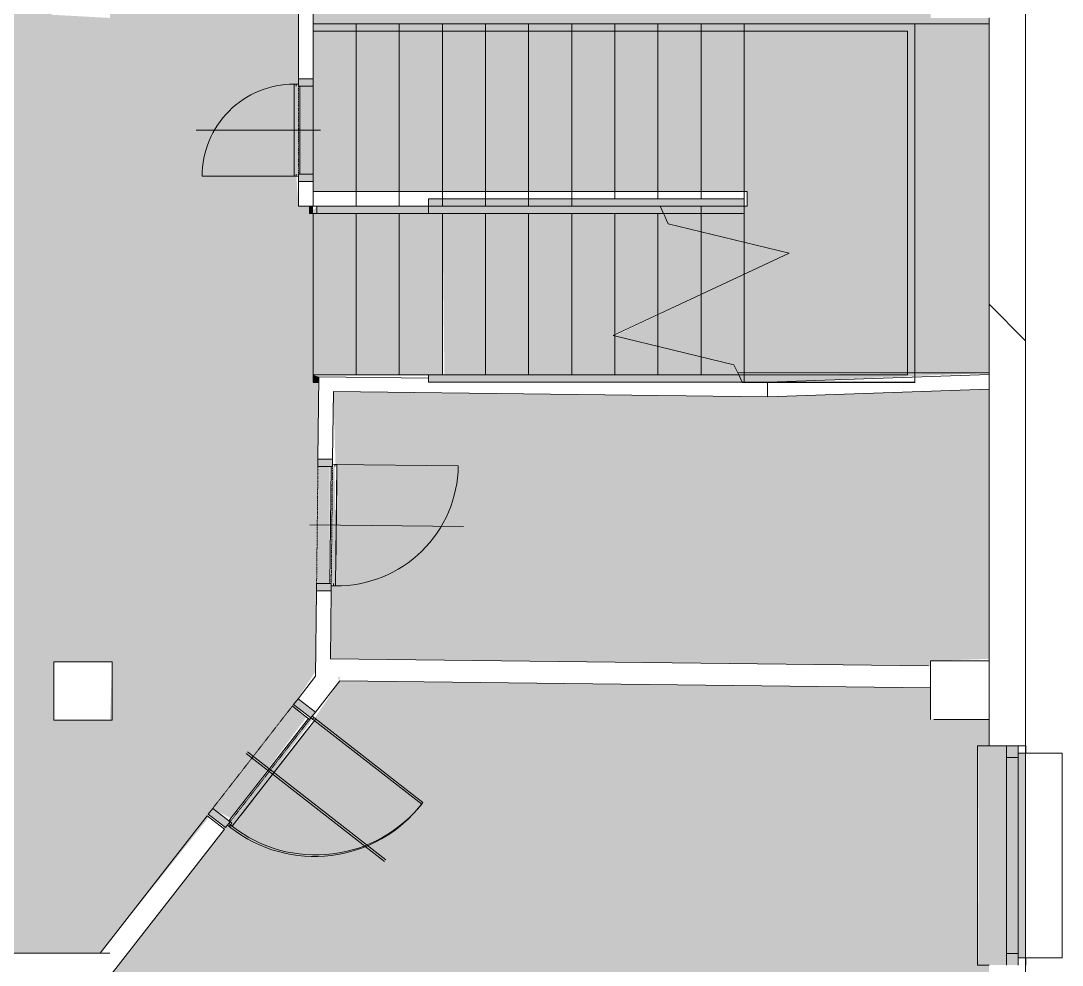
# Model space of a CAD drawing. Header units: millimetres. Extents: x 48671 to 278361, y -45352 to 20466.
# Drawn here: x 218259 to 225384, y -24364 to -17908 of the extents above; entities that cross this region are included whole.
import ezdxf

# ---------------------------------------------------------------- set-up
doc = ezdxf.new("R2010")
doc.units = ezdxf.units.MM
doc.linetypes.add('Čerchovaná se dvěma tečkami', pattern=[2.59, 1, -0.53, 0, -0.53, 0, -0.53])
for name, color, linetype, lineweight in [('A-DETL-GENF', 92, 'Continuous', 13), ('A-DETL-THIN', 151, 'Continuous', 13), ('A-DOOR', 31, 'Continuous', 13), ('A-DOOR-FRAM', 31, 'Continuous', 25), ('A-FLOR', 192, 'Continuous', 13), ('A-FLOR-HRAL', 11, 'Continuous', 13), ('A-GENM', 13, 'Continuous', 13), ('A-GLAZ', 151, 'Continuous', 13), ('A-WALL', 113, 'Continuous', 13), ('A-WALL-PATT', 111, 'Continuous', 35), ('Q-SPCQ', 91, 'Continuous', 13), ('S-COLS', 52, 'Continuous', 13), ('S-STRS', 31, 'Continuous', 13), ('S-STRS-MBND', 31, 'Continuous', 13)]:
    doc.layers.add(name, color=color, linetype=linetype, lineweight=lineweight)

# ---------------------------------------------------------------- blocks, each defined once
blk = doc.blocks.new('OKNO_1k_nadsvetlik - OKNO_1k_nadsvetlik_1500x1800-1969463-Mapka _ závislý 4')
at = {"layer": 'A-GLAZ', "lineweight": 9}
h = blk.add_hatch(color=256, dxfattribs=at)
h.paths.add_polyline_path([(-750, -75), (-670, -75), (-670, 5), (-750, 5)])
h.paths.add_polyline_path([(670, -75), (750, -75), (750, 5), (670, 5)])
blk.add_hatch(color=256, dxfattribs=at).paths.add_polyline_path([(670, 5), (-670, 5), (-670, -75), (670, -75)])
for p, q in [((-750, 5), (-670, 5)), ((670, 5), (-670, 5)), ((-670, 5), (-670, -75)), ((670, 5), (750, 5)), ((670, -75), (670, 5)), ((-750, -75), (-700, -75)), ((-670, -75), (-750, -75)), ((-700, -126), (-750, -126)), ((-700, -75), (-700, -125)), ((-670, -75), (670, -75)), ((750, -75), (670, -75)), ((700, -75), (750, -75)), ((700, -125), (700, -75)), ((750, -126), (700, -126))]:
    blk.add_line(p, q, dxfattribs=at)
blk = doc.blocks.new('parapet s nosem_vnitní - parapet s nosem_vnitní-1280316-Mapka _ závislý 4')
at = {"layer": 'A-GENM', "lineweight": 9}
for points in [[(-750, 198.7), (-750, 190), (750, 198.7)], [(-750, 190), (-750, 0), (750, 0), (750, 190)]]:
    blk.add_hatch(color=151, dxfattribs=at).paths.add_polyline_path(points)
for p, q in [((750, 200), (-750, 200)), ((-750, 200), (-750, 190)), ((750, 200), (-750, 200)), ((-750, 120), (-750, 190)), ((750, 190), (750, 200)), ((750, 190), (750, 120))]:
    blk.add_line(p, q, dxfattribs=at)
blk = doc.blocks.new('parapet_ext - parapet_ext-1802102-Mapka _ závislý 4')
at = {"layer": 'Q-SPCQ', "lineweight": 9}
blk.add_hatch(color=151, dxfattribs=at).paths.add_polyline_path([(-700, 0), (-700, -50), (700, -50), (700, 0), (-670, 0)])
for p, q in [((-700, -300), (-700, -51)), ((700, -51), (700, -300)), ((700, -300), (-700, -300))]:
    blk.add_line(p, q, dxfattribs=at)
blk = doc.blocks.new('DVERE_1k_oblozka - DD03_01_800x1970_koupelna-V146-Mapka _ závislý 4')
at = {"layer": 'A-DOOR', "lineweight": 9}
blk.add_hatch(color=151, dxfattribs=at).paths.add_polyline_path([(415, 77.1), (-400, 62.1), (-399.9, 37.1), (400, 47.1), (400, 62.1)])
h = blk.add_hatch(color=151, dxfattribs=at)
h.paths.add_polyline_path([(450, 47.1), (400, 47.1), (400, -52.9), (450, -52.9)])
h.paths.add_polyline_path([(-400, 47.1), (-450, 47.1), (-450, -52.9), (-400, -52.9)])
for p, q in [((0, -102.9), (0, 947.1)), ((-415, 47.1), (-415, 907.1)), ((415, 77.1), (-415, 77.1)), ((-415, 77.1), (-415, 62.1)), ((-415, 62.1), (-415, 77.1)), ((305, 77.1), (-305, 77.1)), ((415, 62.1), (415, 77.1)), ((415, 77.1), (415, 47.1)), ((-400, 47.1), (-450, 47.1)), ((-450, 47.1), (-450, -52.9)), ((-415, 62.1), (-400, 62.1)), ((-400, -52.9), (-400, 47.1)), ((-400, 37.1), (400, 37.1)), ((400, 62.1), (415, 62.1)), ((415, 62.1), (400, 62.1)), ((450, 47.1), (400, 47.1)), ((400, 47.1), (400, -52.9)), ((450, -52.9), (450, 47.1)), ((-450, -52.9), (-400, -52.9)), ((400, -52.9), (450, -52.9))]:
    blk.add_line(p, q, dxfattribs=at)
at = {"layer": 'A-DOOR', "linetype": 'Čerchovaná se dvěma tečkami', "lineweight": 9}
for p, q in [((-400, 47.1), (400, 47.1)), ((-400, -52.9), (400, -52.9))]:
    blk.add_line(p, q, dxfattribs=at)
at = {"layer": 'A-DOOR', "lineweight": 9}
blk.add_arc((-415, 77.1), 830, 360, 90, dxfattribs=at)
at = {"layer": 'A-DOOR-FRAM', "lineweight": 9}
for p, q in [((-400, 47.1), (-450, 47.1)), ((-400, -52.9), (-400, 47.1)), ((400, 47.1), (400, -52.9)), ((400, 47.1), (450, 47.1)), ((-450, -52.9), (-400, -52.9)), ((450, -52.9), (400, -52.9))]:
    blk.add_line(p, q, dxfattribs=at)
blk = doc.blocks.new('DVERE_1k_oblozka - DD03_01_900x1970_koupelna-1549520-Mapka _ závislý 4')
at = {"layer": 'A-DOOR', "lineweight": 9}
h = blk.add_hatch(color=151, dxfattribs=at)
h.paths.add_polyline_path([(500, 72.1), (450, 72.1), (450, -77.9), (500, -77.9)])
h.paths.add_polyline_path([(-450, 72.1), (-500, 72.1), (-500, -77.9), (-450, -77.9)])
blk.add_hatch(color=151, dxfattribs=at).paths.add_polyline_path([(465, 102.1), (-450, 87.1), (-428.6, 62.1), (450, 72.1), (450, 87.1)])
for p, q in [((0, -127.9), (0, 1072.1)), ((-465, 72.1), (-465, 1032.1)), ((-450, 72.1), (-500, 72.1)), ((-500, 72.1), (-500, -77.9)), ((465, 102.1), (-465, 102.1)), ((-465, 102.1), (-465, 87.1)), ((-465, 87.1), (-465, 102.1)), ((-465, 87.1), (-450, 87.1)), ((-450, 87.1), (-465, 87.1)), ((-450, -77.9), (-450, 72.1)), ((355, 102.1), (-355, 102.1)), ((450, 62.1), (450, 87.1)), ((450, 87.1), (465, 87.1)), ((500, 72.1), (450, 72.1)), ((450, 72.1), (450, -77.9)), ((465, 87.1), (465, 102.1)), ((465, 102.1), (465, 72.1)), ((500, -77.9), (500, 72.1)), ((-436.4, 62.1), (450, 62.1)), ((-500, -77.9), (-450, -77.9)), ((450, -77.9), (500, -77.9))]:
    blk.add_line(p, q, dxfattribs=at)
at = {"layer": 'A-DOOR', "linetype": 'Čerchovaná se dvěma tečkami', "lineweight": 9}
for p, q in [((-450, 72.1), (450, 72.1)), ((-450, -77.9), (450, -77.9))]:
    blk.add_line(p, q, dxfattribs=at)
at = {"layer": 'A-DOOR', "lineweight": 9}
blk.add_arc((-465, 102.1), 930, 360, 90, dxfattribs=at)
at = {"layer": 'A-DOOR-FRAM', "lineweight": 9}
for p, q in [((-450, 72.1), (-500, 72.1)), ((-450, -77.9), (-450, 72.1)), ((450, 72.1), (450, -77.9)), ((450, 72.1), (500, 72.1)), ((-500, -77.9), (-450, -77.9)), ((500, -77.9), (450, -77.9))]:
    blk.add_line(p, q, dxfattribs=at)
blk = doc.blocks.new('DVERE_1k_oblozka - DD03_01_600x1970_koupelna-V178-Mapka _ závislý 4')
at = {"layer": 'A-DOOR', "lineweight": 9}
blk.add_hatch(color=151, dxfattribs=at).paths.add_polyline_path([(-315, 77.1), (-300, 37.1), (300, 47.1), (315, 77.1)])
h = blk.add_hatch(color=151, dxfattribs=at)
h.paths.add_polyline_path([(-350, 47.1), (-350, -52.9), (-300, -52.9), (-300, 47.1)])
h.paths.add_polyline_path([(300, 47.1), (300, -52.9), (350, -52.9), (350, 47.1)])
for p, q in [((0, -102.9), (0, 747.1)), ((-315, 47.1), (-315, 707.1)), ((315, 77.1), (-315, 77.1)), ((-315, 77.1), (-315, 62.1)), ((205, 77.1), (-205, 77.1)), ((315, 62.1), (315, 77.1)), ((315, 77.1), (315, 47.1)), ((-300, 47.1), (-350, 47.1)), ((-350, 47.1), (-350, -52.9)), ((-315, 62.1), (-300, 62.1)), ((-300, -52.9), (-300, 47.1)), ((-300, 37.1), (300, 37.1)), ((300, 62.1), (315, 62.1)), ((350, 47.1), (300, 47.1)), ((300, 47.1), (300, -52.9)), ((350, -52.9), (350, 47.1)), ((-350, -52.9), (-300, -52.9)), ((300, -52.9), (350, -52.9))]:
    blk.add_line(p, q, dxfattribs=at)
at = {"layer": 'A-DOOR', "linetype": 'Čerchovaná se dvěma tečkami', "lineweight": 9}
for p, q in [((-300, 47.1), (300, 47.1)), ((-300, -52.9), (300, -52.9))]:
    blk.add_line(p, q, dxfattribs=at)
at = {"layer": 'A-DOOR', "lineweight": 9}
blk.add_arc((-315, 77.1), 630, 360, 90, dxfattribs=at)
at = {"layer": 'A-DOOR-FRAM', "lineweight": 9}
for p, q in [((-300, 47.1), (-350, 47.1)), ((-300, -52.9), (-300, 47.1)), ((300, 47.1), (300, -52.9)), ((300, 47.1), (350, 47.1)), ((-350, -52.9), (-300, -52.9)), ((350, -52.9), (300, -52.9))]:
    blk.add_line(p, q, dxfattribs=at)
blk = doc.blocks.new('DVERE_1k_oblozka - DD03_01_900x1970_koupelna-V179-Mapka _ závislý 4')
at = {"layer": 'A-DOOR', "lineweight": 9}
h = blk.add_hatch(color=151, dxfattribs=at)
h.paths.add_polyline_path([(500, 72.1), (486.4, 72.1), (500, 54.7)])
h.paths.add_polyline_path([(-450, 72.1), (-463.6, 72.1), (-450, 54.7)])
blk.add_hatch(color=151, dxfattribs=at).paths.add_polyline_path([(465, 102.1), (436.4, 87.1), (450, 87.1)])
for p, q in [((0, -127.9), (0, 1072.1)), ((-465, 72.1), (-465, 1032.1)), ((-450, -77.9), (-450, 72.1)), ((355, 102.1), (-355, 102.1)), ((450, 87.1), (465, 87.1)), ((465, 87.1), (465, 102.1)), ((465, 102.1), (465, 72.1)), ((500, -77.9), (500, 72.1))]:
    blk.add_line(p, q, dxfattribs=at)
at = {"layer": 'A-DOOR', "linetype": 'Čerchovaná se dvěma tečkami', "lineweight": 9}
for p, q in [((-450, 72.1), (436.4, 72.1)), ((-450, -77.9), (436.4, -77.9))]:
    blk.add_line(p, q, dxfattribs=at)
at = {"layer": 'A-DOOR', "lineweight": 9}
blk.add_arc((-465, 102.1), 930, 360, 90, dxfattribs=at)
at = {"layer": 'A-DOOR-FRAM', "lineweight": 9}
blk.add_line((-450, -77.9), (-450, 72.1), dxfattribs=at)
blk = doc.blocks.new('Typ horního madla - Horní madlo_Vnitřní_-1837963-Mapka _ závislý 4')
at = {"layer": 'A-FLOR-HRAL', "lineweight": 9}
for points in [[(91547.9, -20379.1), (91553.8, -20379.1), (91554.2, -20341.8), (91514.2, -20329.1), (91514.2, -20379.1)], [(92304.1, -20329.1), (92304.1, -20379.1), (92304.7, -20379.1), (92304.7, -20329.1)]]:
    blk.add_hatch(color=151, dxfattribs=at).paths.add_polyline_path(points)
for p, q in [((91514.2, -20379.1), (91514.2, -20329.1)), ((91514.2, -20329.1), (92304.1, -20329.1)), ((92304.1, -20329.1), (92304.1, -20379.1)), ((91553.8, -20379.1), (91514.2, -20379.1))]:
    blk.add_line(p, q, dxfattribs=at)
blk = doc.blocks.new('Typ horního madla - Horní madlo_Vnitřní_-V181-Mapka _ závislý 4')
at = {"layer": 'A-FLOR-HRAL', "lineweight": 9}
blk.add_hatch(color=151, dxfattribs=at).paths.add_polyline_path([(94449.8, -20379.1), (94426.4, -20329.1), (92304.7, -20329.1), (92304.7, -20379.1), (93375.3, -20379.1)])
for p, q in [((91514.2, -17977.7), (91514.2, -17927.7)), ((94759.2, -17927.7), (91514.2, -17927.7)), ((95630.9, -17927.7), (94759.2, -17927.7)), ((95630.9, -20379.1), (95630.9, -17927.7)), ((94759.2, -17977.7), (91514.2, -17977.7)), ((95580.9, -17977.7), (94759.2, -17977.7)), ((95580.9, -20329.1), (95580.9, -17977.7)), ((91514.2, -20329.1), (91514.2, -20379.1)), ((91514.2, -20329.1), (94426.4, -20329.1)), ((94449.8, -20379.1), (94426.4, -20329.1)), ((94426.4, -20329.1), (94464.2, -20329.1)), ((94464.2, -20329.1), (95580.9, -20329.1)), ((91514.2, -20379.1), (91553.8, -20379.1)), ((92304.1, -20379.1), (94449.8, -20379.1)), ((94449.8, -20379.1), (94464.2, -20379.1)), ((94464.2, -20379.1), (95630.9, -20379.1))]:
    blk.add_line(p, q, dxfattribs=at)
blk = doc.blocks.new('Typ horního madla - Horní madlo_Vnitřní_-1837980-Mapka _ závislý 4')
at = {"layer": 'A-FLOR-HRAL', "lineweight": 9}
for points in [[(91489.2, -19225.7), (91514.8, -19225.7), (91514.8, -19200.1), (91514.4, -19175.3), (91489.2, -19175.3)], [(91539.2, -19225.7), (92304.1, -19225.7), (92304.1, -19175.7), (91539.2, -19175.7)], [(92304.1, -19225.7), (92304.7, -19225.7), (92304.1, -19175.7)]]:
    blk.add_hatch(color=151, dxfattribs=at).paths.add_polyline_path(points)
for p, q in [((92304.1, -19124.9), (92304.1, -19174.9)), ((91489.2, -19225.7), (91489.2, -19175.3)), ((91514.8, -19225.7), (91489.2, -19225.7)), ((91539.2, -19225.7), (91539.2, -19175.7)), ((91539.2, -19175.7), (92304.1, -19175.7)), ((92304.1, -19225.7), (91539.2, -19225.7)), ((92304.1, -19175.7), (92304.1, -19225.7))]:
    blk.add_line(p, q, dxfattribs=at)
blk = doc.blocks.new('Typ horního madla - Horní madlo_Vnitřní_-V182-Mapka _ závislý 4')
at = {"layer": 'A-FLOR-HRAL', "lineweight": 9}
blk.add_hatch(color=151, dxfattribs=at).paths.add_polyline_path([(94464.2, -19174.9), (94464.2, -19124.9), (92304.7, -19124.9), (92304.7, -19174.9), (93375.3, -19174.9)])
h = blk.add_hatch(color=151, dxfattribs=at)
h.paths.add_polyline_path([(93375.3, -19225.7), (93911.9, -19225.7), (93888.6, -19175.7), (92304.7, -19175.7), (92304.7, -19225.7)])
h.paths.add_polyline_path([(91514.8, -19225.7), (91539.2, -19225.7), (91539.2, -19175.7), (91514.8, -19200.1)])
for p, q in [((94464.2, -19124.9), (92304.1, -19124.9)), ((94464.2, -19174.9), (94464.2, -19124.9)), ((91489.2, -19175.3), (91489.2, -19225.7)), ((91514.2, -19225.7), (93911.9, -19225.7)), ((91539.2, -19175.7), (93888.6, -19175.7)), ((94464.2, -19174.9), (92304.1, -19174.9)), ((93911.9, -19225.7), (93888.6, -19175.7)), ((93888.6, -19175.7), (94464.2, -19175.7)), ((93911.9, -19225.7), (94464.2, -19225.7)), ((94464.2, -19175.7), (94464.2, -19225.7))]:
    blk.add_line(p, q, dxfattribs=at)
blk = doc.blocks.new('Betonový čtvercový sloup - 400 x 400-V199-Mapka _ závislý 4')
at = {"layer": 'S-COLS', "lineweight": 9}
h = blk.add_hatch(dxfattribs=at)
h.set_pattern_fill('FP_252', color=256, style=0, pattern_type=2)
h.set_pattern_definition([(45, (-95940, 22484), (-7184.2, 7184.2), []), (45, (-93066, 22484), (-7184.2, 7184.2), []), (45, (-87319, 22484), (-4310.5, 10057.9), [4064, -2032, 67.06, -1964.94])])
h.paths.add_polyline_path([(-200, -200), (200, -200), (200, 200), (-200, 200), (-200, 12.9)])
for p, q in [((200, 200), (-200, 200)), ((-200, 200), (-200, -200)), ((200, -200), (200, 200)), ((-178.7, -200), (200, -200))]:
    blk.add_line(p, q, dxfattribs=at)

msp = doc.modelspace()

# ---------------------------------------------------------------- hatches: boundary and pattern name
at = {"layer": 'A-DETL-GENF', "lineweight": 9}
h = msp.add_hatch(color=151, dxfattribs=at)
h.paths.add_polyline_path([(206184.2, -23536.6), (206342.9, -23527.4), (206342.9, -23436.6), (204288.7, -23436.2), (204239.4, -23330.6), (203511.7, -23153.7), (204571.7, -22659.4), (203844, -22482.5), (203794.6, -22376.5), (202081.7, -22376.5), (202081.7, -23531.5), (205690.5, -23536.6)])
h.paths.add_polyline_path([(181531.3, -23449.3), (182236, -23449.3), (182221, -23165.8), (182206, -23165.8), (182221, -22265.8), (182236, -22250.8), (182236, -21375.2), (182016, -21375.2), (182016, -21125.2), (182236, -21125.2), (182236, -19774.5), (181986, -19774.5), (181986, -19524.5), (182234.3, -19524.5), (182200.7, -18128), (182158.5, -17411.6), (181369.6, -17441.1), (181366.8, -17443.5), (180469.5, -17434), (180466.8, -17426.4), (179589.7, -17456.6), (179586.8, -17459), (178689.6, -17454), (178686.9, -17441.9), (177492.1, -17455.7), (177492.1, -19579.6), (178525, -19579.6), (180001.3, -21056), (180001.3, -23449.3), (180631.3, -23449.3), (180631.3, -23374.3), (181531.3, -23379.3)])
h.paths.add_polyline_path([(182492.1, -21565.8), (182861.4, -21565.8), (182861.4, -19130), (182486, -19113.6), (182486, -21565.8)])
h.paths.add_polyline_path([(183061.4, -21565.8), (183078, -21565.8), (183061.4, -21534.3)])
h.paths.add_polyline_path([(224268.5, -20315.3), (224884.2, -20315.3), (224884.2, -17927.7), (220259, -17927.7), (220259, -19075.3), (223229, -19075.3), (223229, -19175.3), (222633.2, -19175.7), (222689.2, -19295.7), (223208.8, -19422), (223208.8, -19639.8), (222323.8, -20061.1), (223138.4, -20259.1), (223164.6, -20315.3), (223951.2, -20315.3)])
h.paths.add_polyline_path([(185153.7, -20290.8), (187095.1, -20290.8), (187080.1, -20150.8), (187065.1, -20150.8), (187080.1, -19550.8), (187095.1, -19535.8), (187095.1, -19113.6), (184245.3, -19114), (184303.3, -19238.3), (185130.1, -19460.5), (184245.1, -19873.2), (184245.1, -20109.4), (184768.9, -20236.7), (184794.1, -20290.8), (184835.1, -20290.8)])
h.paths.add_polyline_path([(187170.1, -20150.8), (187195.1, -20150.8), (187195.1, -19550.8), (187105.1, -19550.8), (187105.1, -20150.8)])
h.paths.add_polyline_path([(188457.1, -18728.2), (188457.1, -18608.2), (187357.1, -18608.2), (187357.1, -18728.2)])
h.paths.add_polyline_path([(187307.1, -18528.2), (188507.1, -18528.2), (188507.1, -18431.9), (186015.1, -18442.1), (186015.1, -18478.2), (187307.1, -18478.2)])
h.paths.add_polyline_path([(182492.1, -18478.2), (182511.3, -18478.2), (182511.3, -16845.8), (182492.1, -16845.8), (182492.1, -17195.8), (182403.7, -17195.8), (182468.5, -18471.8), (182476.8, -18478.2)])
h.paths.add_polyline_path([(189072.1, -18478.2), (189072.1, -18477.2), (189122.1, -18477.2), (189122.1, -18431.9), (188757.1, -18431.9), (188757.1, -18478.2), (188995.1, -18478.2)])
h.paths.add_polyline_path([(183078, -18478.2), (185765.1, -18478.2), (185757.1, -17225.4), (182761.3, -17225.4), (182761.3, -18478.2)])
h.paths.add_polyline_path([(190695.1, -18478.2), (190892.1, -18477.2), (190892.1, -18431.9), (190222.1, -18431.9), (190222.1, -18477.2), (190545.1, -18478.2)])
h.paths.add_polyline_path([(200092.1, -18478.2), (200113, -18455), (200092.1, -18431.9), (199984.1, -18431.9), (199984.1, -18477.2), (200034.1, -18478.2)])
h.paths.add_polyline_path([(198342.1, -18478.2), (198934.1, -18477.2), (198934.1, -18431.9), (198292.1, -18431.9), (198292.1, -18477.2), (198342.1, -18477.2)])
h.paths.add_polyline_path([(192942.1, -18478.2), (192942.1, -18477.2), (192992.1, -18477.2), (192992.1, -18431.9), (191992.1, -18431.9), (191992.1, -18477.2), (192042.1, -18478.2)])
h.paths.add_polyline_path([(197021.4, -18478.2), (197192.1, -18477.2), (197192.1, -18431.9), (196192.1, -18431.9), (196192.1, -18477.2), (196242.1, -18478.2)])
h.paths.add_polyline_path([(194142.1, -18478.2), (195092.1, -18477.2), (195092.1, -18431.9), (194092.1, -18431.9), (194092.1, -18477.2), (194142.1, -18477.2)])
h.paths.add_polyline_path([(223919.4, -17238.3), (225134.2, -17238.3), (225134.2, -17142.7), (224019, -17142.7), (224019.4, -17237.9), (223951.2, -17238.2)])
h.paths.add_polyline_path([(204119.8, -17238.3), (206371.4, -17238.3), (206371.4, -17169.9), (206891, -17169.9), (206886.2, -15721.9), (204119.8, -15721.9), (204119.8, -15861.9), (204029.8, -15861.9), (204029.8, -16661.9), (204119.8, -16661.9), (204119.8, -16992.6)])
h.paths.add_polyline_path([(201583.1, -17238.3), (204019.8, -17238.3), (204004.8, -16661.9), (203989.8, -16661.9), (204004.8, -15861.9), (204019.8, -15846.9), (204004.8, -15721.9), (200450.4, -15721.9), (200457.5, -16250.2), (200527.8, -16251.3), (200532.5, -17238.3)])
h.paths.add_polyline_path([(223718.1, -16893.3), (223268.1, -16893.3), (223268.1, -16493.3), (223716.5, -16493.3), (223717, -16613.4)])
h.paths.add_polyline_path([(223719.4, -17238.3), (223711.3, -15305.1), (220308.1, -15317.2), (220320.1, -15516.5), (220334.7, -15516.5), (220305.7, -16316.8), (220290.7, -16316.8), (220289.8, -17238.3), (223718.1, -17238.3)])
h.paths.add_polyline_path([(220066.3, -17238.3), (220174.6, -17238.3), (220208.1, -16315.1), (220280.7, -16314.8), (220280.7, -15516.2), (220204.7, -15514.9), (220205.5, -15317.2), (218876.2, -15321.8), (218873.5, -13416.8), (218963.4, -13416.7), (218962.3, -12616.7), (218872.3, -12616.7), (218868.4, -9896.8), (218958.3, -9896.7), (218957.2, -9096.7), (218867.2, -9096.7), (218863.5, -6517.4), (218953.4, -6517.2), (218952.3, -5717.2), (218862.3, -5717.2), (218860.9, -4804.7), (218586.2, -4819.7), (218586.2, -4834.7), (217786.2, -4819.7), (217771.2, -4804.7), (217283.5, -4804.7), (217282.4, -7500.5), (217668.2, -7493.8), (217675.2, -7893.7), (217255.2, -7909.1), (217254.4, -10505.4), (217663, -10491.1), (217677, -10890.9), (217227.3, -10906.6), (217249, -11224.8), (217255.1, -11224.8), (217241.1, -13224.8), (217221.1, -13224.8), (217241.1, -14214.8), (217247.1, -14214.8), (217233.2, -16214.8), (217213.2, -16214.8), (217233.2, -16493.3), (217676.2, -16493.3), (217676.2, -16893.3), (217211.4, -16893.3), (217213.2, -17238.3), (218012.6, -17238.3)])
h.paths.add_polyline_path([(200092.1, -16301.9), (200103.1, -16301.1), (200092.1, -16301.1)])
h.paths.add_polyline_path([(200449.9, -15621.9), (204879.2, -15621.9), (204864.2, -14601.9), (204849.2, -14601.9), (204864.2, -13801.9), (204879.2, -13786.9), (204879.2, -12892.6), (200437.6, -12952.4), (200445.9, -13745.2), (200516.2, -13744.9), (200511.2, -14744.9), (200445.9, -14746.4)])
h.paths.add_polyline_path([(206764.7, -15621.9), (206886, -15621.9), (206881.6, -15215.3), (206759.7, -15215.7), (206764.7, -14215.6), (206881.6, -14214.6), (206875.2, -13220.3), (206753.4, -13220.3), (206758.4, -12220.7), (206875.2, -12219.6), (206873, -11931.2), (206454.3, -11932.5), (206453, -11532.5), (206873, -11531.2), (206865.7, -11220.3), (206747, -11220.7), (206752, -10220.7), (206868.9, -10219.7), (206862.5, -9215.3), (206740.7, -9214.7), (206745.7, -8215.7), (206862.5, -8214.7), (206851.9, -7215.3), (206734.3, -7215.7), (206739.3, -6215.7), (206856.1, -6214.7), (206851.9, -5950), (206453.9, -5950), (206453.9, -5391.9), (204979.2, -5391.9), (204979.2, -15621.9), (205439.2, -15606.9), (205439.2, -15591.9), (206339.2, -15606.9), (206354.2, -15621.9), (206762.2, -15621.9)])
h.paths.add_polyline_path([(218976, -15201.4), (223711.3, -15185.1), (223697.3, -14407.4), (223579.6, -14407.9), (223588.3, -12407.8), (223700.4, -12407.1), (223697.3, -11716.7), (218971, -11716.7), (218988.4, -12615.5), (219002.3, -12616.7), (218987.3, -13416.7), (218973.4, -13416.8), (218973.5, -13466.8)])
h.paths.add_polyline_path([(207081.6, -14214.6), (207081.7, -14214.6), (207078.5, -13249.6)])
h.paths.add_polyline_path([(216918.4, -14213.9), (216918.5, -14213.9), (216920.1, -13586.3)])
h.paths.add_polyline_path([(200487.1, -12851.7), (204879.2, -12792.6), (204864.2, -12661.9), (204849.2, -12661.9), (204864.2, -11861.9), (204879.2, -11846.9), (204879.2, -5528.2), (200837.1, -5528.2), (200837.1, -5928.2), (200455.1, -5928.2), (200478.9, -6199.9), (200481.3, -6199.9), (200465.6, -7200), (200461, -7201.4), (200488.2, -8199.9), (200490.6, -8199.9), (200474.9, -9200), (200470.2, -9201.4), (200497.5, -10209.9), (200499.9, -10210), (200494.9, -11209.9), (200479.5, -11210.8), (200482.9, -11534.3), (200855.1, -11534.4), (200868.1, -11921.7), (200482.9, -11935), (200485.3, -12450.8)])
h.paths.add_polyline_path([(207075.2, -12219.6), (207075.3, -12219.6), (207074.3, -11931.2)])
h.paths.add_polyline_path([(218998.3, -11616.7), (219982.4, -11616.7), (219982.4, -11016.7), (220302.4, -11016.7), (220302.4, -11616.7), (223287.3, -11616.7), (223287.3, -10496.7), (223697.3, -10496.7), (223684.6, -10407.4), (223563.8, -10407.9), (223572.5, -8407.9), (223684.6, -8406.8), (223683.5, -8216.7), (218965.9, -8216.7), (218983.3, -9095.5), (218997.2, -9096.7), (218982.2, -9896.7), (218968.3, -9896.8), (218983.3, -11616.7)])
h.paths.add_polyline_path([(216926.3, -11224), (216926.4, -11224), (216927.2, -10906.6)])
h.paths.add_polyline_path([(207068.9, -10219.7), (207069, -10219.7), (207068.7, -10180)])
h.paths.add_polyline_path([(207062.5, -8214.7), (207062.6, -8214.7), (207061.5, -7909.1)])
h.paths.add_polyline_path([(219957, -8116.7), (223273.5, -8116.7), (223273.5, -7516.7), (223681.1, -7516.7), (223672.8, -7407.5), (223552, -7407.9), (223560.7, -5407.9), (223672.8, -5407.2), (223670, -4804.7), (218960.9, -4804.7), (218978.4, -5716), (218992.3, -5717.2), (218977.3, -6517.2), (218963.4, -6517.4), (218971, -8116.7)])
h.paths.add_polyline_path([(207056.1, -6214.7), (207056.2, -6214.7), (207055.3, -5950)])
h.paths.add_polyline_path([(216942.3, -5224), (216942.4, -5224), (216943.7, -4704.7)])
h.paths.add_polyline_path([(223668.8, -4704.7), (223670, -4704.7), (223668.8, -4397.9), (223540.1, -4398), (223548.8, -2397.9), (223660.9, -2397.2), (223656.1, -1904.5), (223268.9, -1906), (223267.3, -1466), (220847.5, -1497.9), (220846.5, -1503.9), (218847.5, -1495.3), (218846.5, -1483), (217699.6, -1488.9), (217699.6, -1897.4), (217291.2, -1899), (217291.2, -4704.7), (222119.9, -4704.7)])
at = {"layer": 'A-FLOR'}
h = msp.add_hatch(color=151, dxfattribs=at)
h.paths.add_polyline_path([(200484.2, -30076.6), (200484.2, -29535.6), (200884.2, -29535.6), (200884.2, -24894.3), (200094.2, -24909.3), (200092.1, -24924.3), (199294.2, -24909.3), (199279.2, -24894.3), (198684.2, -24894.3), (198684.2, -30076.6), (199174.4, -30076.6), (199174.4, -29899.5), (200374.4, -29906.6), (200374.4, -30076.6)])
h.paths.add_polyline_path([(194394.2, -30046.6), (194488.9, -30046.6), (194488.9, -29676.6), (194738.9, -29676.6), (194738.9, -26754.6), (193001.8, -25176.6), (192904.2, -25191.6), (192904.2, -25206.6), (192004.2, -25191.6), (191989.2, -25176.6), (191772.8, -25176.6), (191772.8, -30046.6), (191994.2, -30046.6), (191994.2, -29896.9), (194394.2, -29906.6)])
h.paths.add_polyline_path([(182994.2, -30046.6), (182994.2, -29901.6), (183894.2, -29906.6), (183894.2, -30046.6), (184194.2, -30046.6), (184194.2, -29899.5), (185394.2, -29906.6), (185394.2, -30046.6), (185695.1, -30046.6), (185695.1, -23684), (184977.6, -23708.3), (184972.4, -23718.2), (184072.4, -23703.2), (184072.3, -23693.3), (182906, -23700), (182906, -23970), (182486, -23970), (182486, -24139.3), (182564.6, -24139.3), (182556, -25639.3), (182486, -25639.3), (182486, -29535.6), (182886, -29535.6), (182904.6, -30046.6)])
h.paths.add_polyline_path([(188484.8, -30046.6), (188444.7, -26558.1), (190233.7, -25126.8), (190035.6, -24954.6), (190014.9, -24943.5), (189410.9, -24295.7), (189410.6, -24274.5), (188995.1, -23844.3), (188995.1, -23917.4), (188595.1, -23917.4), (188593.4, -23667.4), (185845.1, -23699.3), (185845.1, -30046.6), (185994.2, -30046.6), (185994.2, -29896.9), (188394.2, -29906.6), (188394.2, -30046.6), (188444.7, -30046.6)])
h.paths.add_polyline_path([(191609.2, -30046.6), (191609.3, -30046.6), (191609.2, -25176.6), (191374.2, -25191.6), (191374.2, -25206.6), (190474.2, -25191.6), (190459.2, -25176.6), (190424.2, -25176.6), (190411.6, -25176.6), (188595.6, -26629.6), (188635.1, -29676.6), (188995.1, -29676.6), (188995.1, -29896.9), (191394.2, -29906.6), (191394.2, -30046.6)])
h.paths.add_polyline_path([(194888.9, -30046.6), (194984.2, -30046.6), (194984.2, -29846.9), (198584.2, -29846.9), (198584.2, -23686.6), (194881.4, -23686.6), (194881.4, -23936.6), (194481.4, -23936.6), (194481.4, -23710.4), (193952.5, -24289.8), (193942.5, -24311.6), (193317.3, -24937.4), (193293.3, -24940.7), (193152.7, -25101.6), (194888.9, -26688.5), (194888.9, -29856.6)])
h.paths.add_polyline_path([(215444.2, -28719.3), (215444.2, -25759.3), (215584.2, -25759.3), (215579.6, -24859.3), (215444.2, -24859.3), (215444.2, -24281.8), (215471.3, -24281.8), (214632.2, -23477.1), (214720.2, -23367.5), (214079.5, -22753.1), (213982.6, -22854.1), (213805.5, -22684.3), (212474.5, -22684.3), (212474.5, -22434.3), (212094.5, -22434.3), (212094.5, -22294.3), (211294.5, -22294.3), (211294.5, -22434.3), (210249.2, -22434.3), (210249.2, -22294.3), (209449.2, -22294.3), (209449.2, -22434.3), (209064.2, -22434.3), (209064.2, -22684.3), (208769.2, -22684.3), (208769.2, -28589.6), (212344.2, -28599.3), (212344.2, -28719.3), (212469.2, -28719.3), (212469.2, -28319.3), (212869.2, -28319.3), (212878.4, -28719.3), (212984.2, -28719.3), (212984.2, -28639.6), (215384.2, -28649.3), (215384.2, -28719.3)])
h.paths.add_polyline_path([(218284.2, -28719.3), (218469.2, -28719.3), (218469.2, -28319.3), (218719.2, -28319.3), (218719.2, -24431.8), (215594.2, -24431.8), (215609.2, -24859.3), (215624.2, -24859.3), (215609.2, -25759.3), (215594.2, -25774.3), (215594.2, -28719.3), (215884.2, -28719.3), (215884.2, -28639.6), (218284.2, -28649.3)])
h.paths.add_polyline_path([(206834.2, -28719.3), (206944.2, -28719.3), (206944.2, -28642.2), (208144.2, -28649.3), (208144.2, -28719.3), (208669.2, -28719.3), (208669.2, -23677.1), (208053.3, -23682.1), (208067.7, -23696.9), (207253, -23668), (207237.8, -23652.8), (206872.9, -23652.2), (206872.9, -23956.6), (206444.7, -23956.6), (206434.2, -26076.1), (206434.2, -28319.3), (206834.2, -28319.3), (206834.2, -28649.3)])
h.paths.add_polyline_path([(218934.2, -28719.3), (218934.2, -28639.6), (221334.2, -28649.3), (221334.2, -28719.3), (221934.2, -28719.3), (221934.2, -28642.2), (223134.2, -28649.3), (223134.2, -28719.3), (223454.2, -28719.3), (223454.2, -28644.3), (224354.2, -28649.3), (224354.2, -28719.3), (224484.2, -28719.3), (224484.2, -28319.3), (224884.2, -28319.3), (224884.2, -25308.2), (220453.7, -25276.5), (220468.2, -25291.4), (219553.5, -25266.7), (219538.3, -25251.5), (218869.2, -25251.1), (218869.2, -28719.3)])
h.paths.add_polyline_path([(220453.7, -25251.2), (220455.1, -25111.2), (224884.2, -25158.2), (224884.2, -24364.3), (224805.6, -24364.3), (224814.2, -22864.3), (224884.2, -22864.3), (224884.2, -22684.3), (224484.2, -22684.3), (224483.9, -22468.2), (220441.4, -22420.6), (220266.2, -22682.2), (220268.3, -22691.6), (219690.9, -23401.6), (219674.6, -23405.3), (218869.2, -24439.5), (218869.2, -25094.4), (219555.2, -25101.7), (219555.2, -25241.7), (220453.6, -25251.2)])
h.paths.add_polyline_path([(201144.2, -25069.3), (201144.2, -24889.3), (206334.2, -24889.3), (206332.1, -23646.6), (200984.5, -23646.6), (200984.6, -24889.3), (201134.5, -24894.3), (201141.5, -25019.3)])
h.paths.add_polyline_path([(192904.2, -25026.6), (193012.4, -25015.6), (194440.7, -23536.6), (198384.2, -23536.6), (198384.2, -23166.6), (198684.2, -23166.6), (198684.2, -24794.3), (200884.2, -24794.3), (200884.2, -23937.5), (200484.6, -23937.5), (200484.6, -23527.5), (202081.7, -23527.4), (202081.7, -22376.5), (205721.7, -22376.5), (205722.1, -21816.5), (206781.7, -21816.5), (206774.9, -23436.6), (206342.9, -23436.6), (206342.9, -23536.6), (207255, -23553.1), (207255, -23643), (208053.6, -23643), (208054.9, -23566.6), (208669.2, -23566.6), (208669.2, -22684.3), (208644.2, -22684.3), (208644.2, -22234.3), (209064.2, -22234.3), (209064.2, -22284.3), (209449.2, -22269.3), (209449.2, -22254.3), (210249.2, -22269.3), (210264.2, -22284.3), (211294.5, -22269.3), (211294.5, -22254.3), (212094.5, -22269.3), (212109.5, -22284.3), (212874.5, -22284.3), (212874.5, -22534.3), (213865.8, -22534.3), (214096.8, -22735.1), (214118.5, -22735.1), (214746.4, -23358), (214746.4, -23378.8), (215688, -24281.8), (218801.9, -24281.8), (219586.3, -23303), (219696.9, -23360.3), (220213.8, -22668.2), (220125.5, -22582.1), (220276.4, -22354.9), (220283.1, -21754.2), (220373.1, -21754.2), (220373.1, -20955.1), (220292, -20954.2), (220292.5, -20379.5), (220258.8, -20379.1), (220258.8, -19225.7), (220233.8, -19225.7), (220233.8, -19175.3), (220159, -19175.3), (220144, -18955.3), (220129, -18955.3), (220144, -18355.3), (220159, -18340.3), (220159, -17238.3), (217210.5, -17238.3), (217210, -17408.3), (216184.4, -17408.3), (216184.4, -17535.4), (214984.4, -17528.3), (214984.4, -17408.3), (214746.1, -17408.3), (214770.9, -20310.9), (213984.3, -20303.3), (213984.3, -20200.9), (213184.3, -20200.9), (213184.3, -20310.9), (209797.8, -20331.6), (208734.4, -20353.9), (208734.4, -20188), (208344.4, -20188), (208344.4, -20098), (207544.4, -20098), (207544.4, -20188), (206504.4, -20188), (206497.9, -17808.3), (206371.4, -17808.3), (206371.4, -17238.3), (204119.8, -17238.3), (204134.8, -17851.9), (204149.8, -17851.9), (204134.8, -18651.9), (204119.8, -18666.9), (204134.8, -19775.4), (204149.8, -19775.4), (204134.8, -20375.4), (204119.8, -20390.4), (204119.8, -20656.9), (202017.1, -20656.9), (202017.1, -20280.9), (201868.1, -20295.9), (201868.1, -20310.9), (201268.1, -20295.9), (201253.1, -20280.9), (200854, -20280.9), (200854, -21508.2), (200201.4, -21523.2), (200201.4, -21538.2), (199601.4, -21523.2), (199586.4, -21508.2), (197871.4, -21523.2), (197886.4, -21538.2), (197271.4, -21523.2), (197256.4, -21508.2), (197121.4, -21523.2), (197121.4, -21748.2), (196257.6, -21748.2), (196257.6, -21658.2), (195357.6, -21658.2), (195357.6, -21748.2), (192167.4, -21748.2), (190545.1, -20300.6), (190545.1, -18728.2), (190272.1, -18728.2), (190272.1, -18805.2), (189072.1, -18798.2), (189072.1, -18728.2), (188995.1, -18728.2), (188995.1, -20625.8), (188905.1, -20625.8), (188905.1, -21425.8), (188995.1, -21425.8), (188995.1, -21715.8), (184075.1, -21715.8), (184072.3, -22135.8), (182486, -22135.8), (182486, -22265.8), (182246, -22265.8), (182257, -23165.8), (182486, -23165.8), (182492.1, -23552.4), (184071.5, -23543.6), (184075.1, -23683.3), (184972.2, -23678.2), (184972.4, -23538.2), (186866.7, -23527.3), (186866.7, -23362.9), (187090.8, -23361.6), (187091.8, -23526), (188995.1, -23517.4), (188995.1, -23628.3), (190345.4, -25026.6), (192765.1, -25026.6)])
h.paths.add_polyline_path([(218801.9, -22689.3), (218484.2, -22689.3), (218484.2, -22289.3), (218884.2, -22289.3), (218869.2, -22689.3)])
h.paths.add_polyline_path([(220441.4, -22420.6), (220441, -22388.8), (220428.2, -22401)])
h.paths.add_polyline_path([(224484.2, -22318.2), (224484.2, -22284.3), (224884.2, -22269.9), (224884.2, -20426.5), (223367.1, -20479.4), (220397.7, -20443), (220412.9, -20949.7), (220422, -20955.5), (220398.1, -21755.5), (220382.9, -21770.6), (220382.5, -22269.9), (224468.9, -22318)])
h.paths.add_polyline_path([(195012.6, -21648.2), (195357.6, -21633.2), (195357.6, -21618.2), (196257.6, -21633.2), (196272.6, -21648.2), (197021.4, -21648.2), (197021.4, -18728.2), (196242.1, -18728.2), (196242.1, -18805.2), (195042.1, -18798.2), (195042.1, -18728.2), (194881.4, -18728.2), (194881.4, -19128.2), (194481.4, -19128.2), (194481.4, -18728.2), (194142.1, -18728.2), (194142.1, -18805.2), (192942.1, -18798.2), (192942.1, -18728.2), (192042.1, -18728.2), (192042.1, -18805.2), (190842.1, -18798.2), (190842.1, -18728.2), (190695.1, -18728.2), (190695.1, -20233.4), (192224.6, -21598.2), (195012.6, -21618.2), (195012.6, -21633.2)])
h.paths.add_polyline_path([(187195.1, -21565.8), (188895.1, -21565.4), (188880.1, -21425.8), (188865.1, -21425.8), (188880.1, -20625.8), (188895.1, -20610.8), (188895.1, -19128.2), (188595.1, -19128.2), (188595.1, -18728.2), (187195.1, -18728.2), (187207.3, -20311.1), (187220.1, -20311.1), (187207.3, -20411.9), (187195.1, -20411.9), (187195.1, -21565.4)])
h.paths.add_polyline_path([(197271.4, -21498.2), (197871.4, -21498.2), (197886.4, -21408.2), (198671.4, -21408.2), (198671.4, -19988.2), (197871.4, -20003.2), (197871.4, -20018.2), (197271.4, -20003.2), (197256.4, -19988.2), (197121.4, -20003.2), (197121.4, -21408.2), (197271.4, -21408.2)])
h.paths.add_polyline_path([(200092.1, -21498.2), (200201.4, -21498.2), (200201.4, -21408.2), (200346.4, -21408.2), (200333.9, -19988.2), (200201.4, -20003.2), (200201.4, -20018.2), (199601.4, -20003.2), (199586.4, -19988.2), (198771.4, -19988.2), (198771.4, -21408.2), (199601.4, -21408.2), (199601.4, -21498.2)])
h.paths.add_polyline_path([(200594, -21408.2), (200773.7, -21408.2), (200754, -20280.9), (200446.4, -20280.9), (200446.4, -21408.2), (200554.5, -21408.2)])
h.paths.add_polyline_path([(202922.1, -20556.9), (202922.1, -20391.9), (203012.1, -20391.9), (203012.1, -19791.9), (202922.1, -19791.9), (202922.1, -19336.9), (202117.1, -19336.9), (202117.1, -20556.9)])
h.paths.add_polyline_path([(203636.8, -20556.9), (204019.8, -20556.9), (204019.8, -20375.4), (204109.8, -20375.4), (204109.8, -19775.4), (204019.8, -19775.4), (204019.8, -19336.9), (203022.1, -19336.9), (203037.1, -19791.9), (203052.1, -19791.9), (203037.1, -20391.9), (203022.1, -20402), (203022.1, -20556.9), (203282.7, -20556.9)])
h.paths.add_polyline_path([(223367.1, -20379.4), (224884.2, -20315.3), (223171.1, -20329.1), (223194.6, -20377.3)])
h.paths.add_polyline_path([(201583.1, -20270.9), (201868.1, -20270.9), (201868.1, -20180.9), (202017.1, -20180.9), (202017.1, -19236.9), (202427.1, -19236.9), (202427.1, -17626.9), (200859.9, -17626.9), (200859.9, -17888.3), (200460.4, -17888.3), (200484.6, -18728.2), (200984.6, -18728.2), (200984.6, -18867.5), (201119.2, -18867.5), (201134.2, -20180.9), (201268.1, -20180.9), (201268.1, -20270.9)])
h.paths.add_polyline_path([(208854.4, -20231.3), (210780.6, -20190.9), (210780.6, -17408.3), (210496.1, -17408.3), (210496.1, -17535.4), (209296.1, -17528.3), (209296.1, -17408.3), (208696.1, -17408.3), (208696.1, -17535.4), (207496.1, -17528.3), (207496.1, -17408.3), (206994.4, -17408.3), (206994.4, -20088), (207544.4, -20073), (207544.4, -20058), (208344.4, -20073), (208359.4, -20088), (208854.4, -20088), (208854.4, -20191)])
h.paths.add_polyline_path([(214409.4, -20190.9), (214410.6, -20190.9), (214411.6, -20053.3), (214594.6, -20051.2), (214571.1, -17408.3), (214354.4, -17408.3), (214354.4, -17535.4), (213154.4, -17528.3), (213154.4, -17408.3), (212833.7, -17408.3), (212833.7, -17808.3), (212433.7, -17808.3), (212433.7, -17408.3), (212304.4, -17408.3), (212304.4, -17535.4), (211104.4, -17528.3), (211104.4, -17408.3), (210880.6, -17408.3), (210880.6, -20190.9), (213184.3, -20175.9), (213184.3, -20160.9), (213984.3, -20175.9), (213999.3, -20190.9), (214034.3, -20190.9)])
h.paths.add_polyline_path([(201019.2, -20180.9), (201019.2, -18967.5), (200984.6, -18967.5), (200984.6, -19138.2), (200484.6, -19138.2), (200464.3, -18967.5), (200264.3, -18967.5), (200264.3, -18728.2), (200034.1, -18733.3), (200034.1, -18805.2), (198884.1, -18798.2), (198884.1, -18728.2), (198771.4, -18728.2), (198771.4, -19888.2), (200446.4, -19888.2), (200446.4, -20180.9), (200953.5, -20180.9)])
h.paths.add_polyline_path([(197921.4, -19888.2), (198521.4, -19888.2), (198521.4, -18728.2), (198342.1, -18728.2), (198342.1, -18805.2), (197142.1, -18798.2), (197121.4, -19888.2), (197901.4, -19888.2)])
h.paths.add_polyline_path([(203022.1, -19236.9), (204019.8, -19236.9), (204019.8, -18651.9), (204109.8, -18651.9), (204109.8, -17851.9), (204019.8, -17851.9), (204019.8, -17626.9), (202527.1, -17626.9), (202527.1, -19236.9), (202922.1, -19236.9)])
h.paths.add_polyline_path([(185992.1, -19113.6), (187095.1, -19105.4), (187095.1, -19071.9), (184303.3, -19113.6), (185506, -19113.6)])
h.paths.add_polyline_path([(220169, -18955.3), (220258.8, -18955.3), (220258.8, -18355.3), (220169, -18355.3)])
h.paths.add_polyline_path([(182906, -18911.2), (187095.1, -18871.9), (187095.1, -18728.2), (182906, -18730), (182906, -18909.7)])
h.paths.add_polyline_path([(224884.2, -17927.7), (224884.2, -17888.3), (224484.2, -17888.3), (224484.2, -17488.3), (220259, -17488.3), (220259, -17927.7), (224484.2, -17927.7)])
h.paths.add_polyline_path([(218870.4, -17888.3), (218470.4, -17866.2), (218470.4, -17488.3), (218870.4, -17488.3), (218870.4, -17880)])
h.paths.add_polyline_path([(200859.9, -17526.9), (204019.8, -17526.9), (204019.8, -17238.3), (200457.5, -17251.3), (200459.9, -17488.3), (200859.9, -17488.3)])
at = {"layer": 'A-WALL-PATT', "lineweight": 9}
h = msp.add_hatch(dxfattribs=at)
h.set_pattern_fill('FP_189', color=256, angle=45, style=0, pattern_type=2)
h.set_pattern_definition([(135, (225134, -20105), (-5747, -5747), []), (90, (222442, -10947), (-5747.4, 5747.4), [1016, -10478.7]), (135, (222442, -9931), (-5747.4, -5747.4), [1016, -7112]), (180, (221723.7, -9213), (-5747.4, -5747.4), [1016, -10478.7]), (225, (220708, -9213), (5747.4, -5747.4), [1016, -7112]), (90, (219989, -10947), (-5747.4, 5747.4), [1016, -10478.7]), (135, (220708, -11666), (-5747.4, -5747.4), [1016, -7112]), (180, (221723.7, -11665.6), (-5747.4, -5747.4), [1016, -10478.7]), (225, (222442, -10947), (5747.4, -5747.4), [1016, -7112]), (135, (219060, -8284), (-5747.4, -5747.4), [2032, -6096])])
h.paths.add_polyline_path([(225134.2, -28719.3), (225134.2, -24364.3), (224884.2, -24364.3), (224884.2, -28719.3), (225109.2, -28719.3)])
h.paths.add_polyline_path([(225134.2, -22864.3), (225134.2, -17238.3), (224884.2, -17238.3), (224884.2, -22864.3)])
at = {"layer": 'S-COLS', "lineweight": 9}
h = msp.add_hatch(dxfattribs=at)
h.set_pattern_fill('FP_202', color=256, style=0, pattern_type=2)
h.set_pattern_definition([(45, (128745, 0), (-7184.2, 7184.2), []), (45, (131618, 0), (-7184.2, 7184.2), []), (45, (137366, 0), (-4310.5, 10057.9), [4064, -2032, 67.06, -1964.94])])
h.paths.add_polyline_path([(218484.2, -22289.3), (218484.2, -22689.3), (218884.2, -22689.3), (218884.2, -22289.3)])
at = {"layer": 'S-STRS'}
for points in [[(220258.8, -20329.1), (220553.8, -20329.1), (220553.8, -19225.7), (220258.8, -19225.7), (220258.8, -19263.5)], [(222028.8, -20329.1), (222028.8, -19225.7), (221733.8, -19225.7), (221733.8, -20329.1)], [(222119.9, -20329.1), (222323.8, -20329.1), (222323.8, -19225.7), (222028.8, -19225.7), (222028.8, -20329.1), (222073.1, -20329.1)]]:
    msp.add_hatch(color=151, dxfattribs=at).paths.add_polyline_path(points)
h = msp.add_hatch(color=151, dxfattribs=at)
h.paths.add_polyline_path([(220553.8, -20329.1), (220848.8, -20329.1), (220848.8, -19225.7), (220553.8, -19225.7), (220553.8, -19263.5)])
h.paths.add_polyline_path([(220848.8, -19175.7), (220848.8, -19175.3), (220553.8, -19175.7)])
h = msp.add_hatch(color=151, dxfattribs=at)
h.paths.add_polyline_path([(221143.8, -20329.1), (221143.8, -19225.7), (220848.8, -19225.7), (220848.8, -20329.1), (221048.7, -20329.1)])
h.paths.add_polyline_path([(221143.8, -19175.7), (221143.8, -19175.3), (221048.7, -19175.7)])
h = msp.add_hatch(color=151, dxfattribs=at)
h.paths.add_polyline_path([(221438.8, -20329.1), (221438.8, -19225.7), (221143.8, -19225.7), (221157.7, -20329.1)])
h.paths.add_polyline_path([(221438.8, -19175.7), (221438.8, -19175.3), (221157.7, -19175.7)])
h = msp.add_hatch(color=151, dxfattribs=at)
h.paths.add_polyline_path([(221438.8, -20329.1), (221733.8, -20329.1), (221733.8, -19225.7), (221438.8, -19225.7), (221438.8, -19263.5)])
h.paths.add_polyline_path([(221733.8, -19175.7), (221733.8, -19175.3), (221438.8, -19175.7)])
h = msp.add_hatch(color=151, dxfattribs=at)
h.paths.add_polyline_path([(222384, -20329.1), (222618.8, -20329.1), (222618.8, -20132.8), (222323.8, -20061.1), (222323.8, -20329.1)])
h.paths.add_polyline_path([(222323.8, -20052.5), (222618.8, -19915), (222618.8, -19225.7), (222323.8, -19225.7), (222323.8, -19915)])
h = msp.add_hatch(color=151, dxfattribs=at)
h.paths.add_polyline_path([(222618.8, -20329.1), (222913.8, -20329.1), (222913.8, -20204.5), (222618.8, -20132.8), (222618.8, -20259.1)])
h.paths.add_polyline_path([(222618.8, -19915), (222913.8, -19777.4), (222913.8, -19350.3), (222689.2, -19295.7), (222648.2, -19225.7), (222618.8, -19225.7), (222618.8, -19263.5)])
h = msp.add_hatch(color=151, dxfattribs=at)
h.paths.add_polyline_path([(222913.8, -20329.1), (223171.1, -20329.1), (223138.4, -20259.1), (222913.8, -20204.5)])
h.paths.add_polyline_path([(222913.8, -19777.4), (223208.8, -19639.8), (223208.8, -19422), (222913.8, -19350.3)])

# ---------------------------------------------------------------- linework, layer by layer
at = {"layer": 'A-DETL-THIN', "lineweight": 9}
msp.add_line((225134.2, -28969.3), (225134.2, -17142.7), dxfattribs=at)
at = {"layer": 'A-FLOR', "lineweight": 9}
for p, q in [((220259, -17927.7), (224884.2, -17927.7)), ((220258.8, -18955.3), (220258.8, -18355.3)), ((224884.2, -20315.3), (223164.6, -20315.3))]:
    msp.add_line(p, q, dxfattribs=at)
at = {"layer": 'A-WALL', "lineweight": 9}
for p, q in [((220159, -17238.3), (220159, -18305.3)), ((220259, -18305.3), (220259, -17238.3)), ((225134.2, -22864.3), (225134.2, -17238.3)), ((224884.2, -17888.3), (224884.2, -22284.3)), ((220159, -19005.3), (220159, -19175.3)), ((220259, -19075.3), (220259, -19005.3)), ((223229, -19075.3), (220259, -19075.3)), ((223229, -19175.3), (223229, -19075.3)), ((220159, -19175.3), (223229, -19175.3)), ((220298.8, -20341.8), (220292.5, -20904.2)), ((221049.3, -20351), (220298.8, -20341.8)), ((223367.1, -20379.4), (223193.5, -20377.3)), ((224884.2, -20326.4), (223367.1, -20379.4)), ((220392.5, -20905.4), (220397.7, -20443)), ((220397.7, -20443), (223368.3, -20479.4)), ((223368.3, -20479.4), (223367.1, -20379.4)), ((223368.3, -20479.4), (224884.2, -20426.5)), ((220282.5, -21804.2), (220276, -22388.8)), ((220377.3, -22269.9), (220382.5, -21805.3)), ((224468.9, -22318), (220377.3, -22269.9)), ((220276, -22388.8), (220156.2, -22542.7)), ((220274.5, -22634.9), (220441.4, -22420.6)), ((220441.4, -22420.6), (224483.9, -22468.2)), ((224884.2, -22684.3), (224884.2, -22864.3)), ((224884.2, -22864.3), (225134.2, -22864.3)), ((219533.4, -23342.4), (218801.9, -24281.8)), ((218869.2, -24439.5), (219651.8, -23434.6)), ((215594.2, -24281.8), (218869.2, -24281.8))]:
    msp.add_line(p, q, dxfattribs=at)
at = {"layer": 'S-COLS', "lineweight": 9}
for p, q in [((218884.2, -22289.3), (218484.2, -22289.3)), ((218484.2, -22289.3), (218484.2, -22689.3)), ((218884.2, -22689.3), (218884.2, -22289.3)), ((218484.2, -22689.3), (218884.2, -22689.3))]:
    msp.add_line(p, q, dxfattribs=at)
at = {"layer": 'S-STRS', "lineweight": 9}
for p, q in [((220258.8, -19225.7), (220258.8, -20329.1)), ((220258.8, -19225.7), (220258.8, -20329.1)), ((220553.8, -19225.7), (220553.8, -20329.1)), ((220553.8, -19225.7), (220553.8, -20329.1)), ((220848.8, -19225.7), (220848.8, -20329.1)), ((220848.8, -19225.7), (220848.8, -20329.1)), ((221143.8, -19225.7), (221143.8, -20329.1)), ((221143.8, -19225.7), (221143.8, -20329.1)), ((221438.8, -19225.7), (221438.8, -20329.1)), ((221438.8, -19225.7), (221438.8, -20329.1)), ((221733.8, -19225.7), (221733.8, -20329.1)), ((221733.8, -19225.7), (221733.8, -20329.1)), ((222028.8, -19225.7), (222028.8, -20329.1)), ((222028.8, -19225.7), (222028.8, -20329.1)), ((222323.8, -19225.7), (222323.8, -20052.5)), ((222323.8, -19225.7), (222323.8, -20052.5)), ((222618.8, -19225.7), (222618.8, -19915)), ((222618.8, -19225.7), (222618.8, -19915)), ((222913.8, -19350.3), (222913.8, -19777.4)), ((222913.8, -19350.3), (222913.8, -19777.4)), ((223208.8, -19422), (223208.8, -19639.8)), ((223208.8, -19422), (223208.8, -19639.8)), ((222323.8, -20061.1), (222323.8, -20329.1)), ((222323.8, -20061.1), (222323.8, -20329.1)), ((222618.8, -20132.8), (222618.8, -20329.1)), ((222618.8, -20132.8), (222618.8, -20329.1)), ((222913.8, -20204.5), (222913.8, -20329.1)), ((222913.8, -20204.5), (222913.8, -20329.1)), ((220258.8, -20379.5), (220298.4, -20379.5))]:
    msp.add_line(p, q, dxfattribs=at)
at = {"layer": 'S-STRS-MBND', "lineweight": 9}
for p, q in [((220258.8, -19175.3), (220258.8, -17927.3)), ((223208.8, -17927.3), (220258.8, -17927.3)), ((220553.8, -19175.3), (220553.8, -17927.3)), ((220553.8, -19175.3), (220553.8, -17927.3)), ((220848.8, -19175.3), (220848.8, -17927.3)), ((220848.8, -19175.3), (220848.8, -17927.3)), ((221143.8, -19175.3), (221143.8, -17927.3)), ((221143.8, -19175.3), (221143.8, -17927.3)), ((221438.8, -19175.3), (221438.8, -17927.3)), ((221438.8, -19175.3), (221438.8, -17927.3)), ((221733.8, -19175.3), (221733.8, -17927.3)), ((221733.8, -19175.3), (221733.8, -17927.3)), ((222028.8, -19175.3), (222028.8, -17927.3)), ((222028.8, -19175.3), (222028.8, -17927.3)), ((222323.8, -19124.9), (222323.8, -17927.3)), ((222323.8, -19124.9), (222323.8, -17927.3)), ((222618.8, -19124.9), (222618.8, -17927.3)), ((222618.8, -19124.9), (222618.8, -17927.3)), ((222913.8, -19124.9), (222913.8, -17927.3)), ((222913.8, -19124.9), (222913.8, -17927.3)), ((224375.9, -17927.3), (223208.8, -17927.3)), ((223208.8, -19124.9), (223208.8, -17927.3)), ((223208.8, -19124.9), (223208.8, -17927.3)), ((224375.9, -20379.5), (224375.9, -17927.3)), ((223208.8, -19175.3), (220258.8, -19175.3)), ((222689.2, -19295.7), (222656.5, -19225.7)), ((222913.8, -19175.3), (222913.8, -19350.3)), ((222913.8, -19175.3), (222913.8, -19350.3)), ((223179.7, -19175.3), (223208.8, -19175.3)), ((223208.8, -19175.3), (223208.8, -19422)), ((223208.8, -19175.3), (223208.8, -19422)), ((223515.9, -19496.6), (222689.2, -19295.7)), ((222311.6, -20058.2), (223515.9, -19496.6)), ((223208.8, -19639.8), (223208.8, -20379.5)), ((223208.8, -19639.8), (223208.8, -20379.5)), ((222913.8, -19777.4), (222913.8, -20204.5)), ((222913.8, -19777.4), (222913.8, -20204.5)), ((222618.8, -19915), (222618.8, -20132.8)), ((222618.8, -19915), (222618.8, -20132.8)), ((223138.4, -20259.1), (222311.6, -20058.2)), ((222323.8, -20052.5), (222323.8, -20061.1)), ((222323.8, -20052.5), (222323.8, -20061.1)), ((223171.1, -20329.1), (223138.4, -20259.1)), ((223194.6, -20379.5), (223208.8, -20379.5)), ((223208.8, -20379.5), (224375.9, -20379.5))]:
    msp.add_line(p, q, dxfattribs=at)

# ---------------------------------------------------------------- block references
at = {"layer": 'A-DOOR', "lineweight": 9}
for name, p, rotation in [('DVERE_1k_oblozka - DD03_01_600x1970_koupelna-V178-Mapka _ závislý 4', (220206.2, -18655.3), 89.99999999999993), ('DVERE_1k_oblozka - DD03_01_800x1970_koupelna-V146-Mapka _ závislý 4', (220340.4, -21354.8), 269.3629215509387), ('DVERE_1k_oblozka - DD03_01_900x1970_koupelna-1549520-Mapka _ závislý 4', (219910.4, -22985), 232.0913747374323), ('DVERE_1k_oblozka - DD03_01_900x1970_koupelna-V179-Mapka _ závislý 4', (219902, -22995.8), 232.0913747374323)]:
    msp.add_blockref(name, p, dxfattribs=dict(at, rotation=rotation))
at = {"layer": 'A-FLOR-HRAL', "lineweight": 9}
for name in ['Typ horního madla - Horní madlo_Vnitřní_-V181-Mapka _ závislý 4', 'Typ horního madla - Horní madlo_Vnitřní_-1837980-Mapka _ závislý 4', 'Typ horního madla - Horní madlo_Vnitřní_-V182-Mapka _ závislý 4', 'Typ horního madla - Horní madlo_Vnitřní_-1837963-Mapka _ závislý 4']:
    msp.add_blockref(name, (128744.6, 0), dxfattribs=at)
at = {"layer": 'A-GENM', "lineweight": 9, "rotation": 90.00000000000017}
msp.add_blockref('parapet s nosem_vnitní - parapet s nosem_vnitní-1280316-Mapka _ závislý 4', (225004.2, -23614.3), dxfattribs=at)
at = {"layer": 'A-GLAZ', "lineweight": 9, "rotation": 90.00000000000017}
msp.add_blockref('OKNO_1k_nadsvetlik - OKNO_1k_nadsvetlik_1500x1800-1969463-Mapka _ závislý 4', (225009.2, -23614.3), dxfattribs=at)
at = {"layer": 'Q-SPCQ', "lineweight": 9, "rotation": 90.00000000000017}
msp.add_blockref('parapet_ext - parapet_ext-1802102-Mapka _ závislý 4', (225084.2, -23614.3), dxfattribs=at)
at = {"layer": 'S-COLS', "lineweight": 9}
msp.add_blockref('Betonový čtvercový sloup - 400 x 400-V199-Mapka _ závislý 4', (224684.2, -22484.3), dxfattribs=at)

doc.saveas('drawing.dxf')
